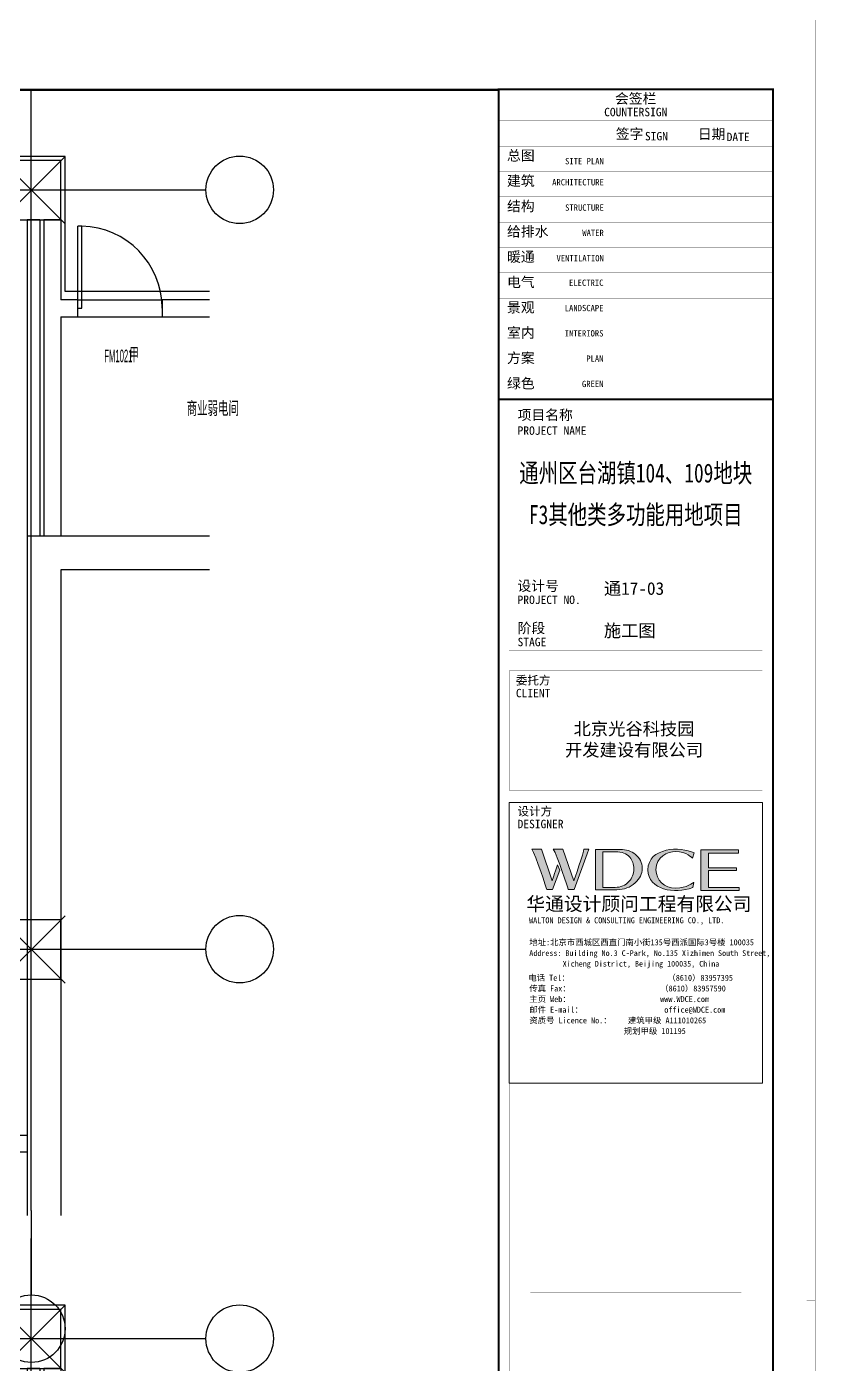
# Model space of a CAD drawing. Extents: x -253824 to 107923, y -224968 to 180578.
# Drawn here: x -179063 to -169721, y -44574 to -28721 of the extents above; entities that cross this region are included whole.
import ezdxf
from ezdxf.enums import TextEntityAlignment as Align

# ---------------------------------------------------------------- set-up
doc = ezdxf.new("R2010")
doc.units = 0
doc.header["$LTSCALE"] = 1000
doc.header["$MEASUREMENT"] = 0
doc.layers.get('0').update_dxf_attribs({"linetype": 'CONTINUOUS'})
doc.layers.get('Defpoints').update_dxf_attribs({"linetype": 'CONTINUOUS'})
for name, color, linetype in [('02-TEXT_房间', 7, 'CONTINUOUS'), ('A-SUR_面层', 191, 'CONTINUOUS'), ('A_STR-砌块墙', 121, 'CONTINUOUS'), ('A_STR-砼墙', 51, 'CONTINUOUS'), ('A_STR-砼柱', 51, 'CONTINUOUS'), ('ACS_COM_BZ', 3, 'CONTINUOUS'), ('AXIS', 3, 'CONTINUOUS'), ('AXIS_TEXT', 7, 'CONTINUOUS'), ('DOOR_FIRE', 220, 'CONTINUOUS'), ('DOOR_FIRE_TEXT', 7, 'CONTINUOUS'), ('DOTE', 1, 'CONTINUOUS')]:
    doc.layers.add(name, color=color, linetype=linetype)
doc.layers.add('04-不打印_辅助线', color=165, linetype='CONTINUOUS', plot=False)
doc.styles.add('_TCH_SPACE', font='ros.shx', dxfattribs={"width": 0.75, "height": 5, "bigfont": 'jd.shx'})
doc.styles.add('_TCH_WINDOW', font='ros.shx', dxfattribs={"width": 0.65, "height": 3.5, "bigfont": 'jd.shx'})
doc.styles.add('COMPLEX', font='COMPLEX')
doc.styles.add('图签信息$0$hwxh', font='STXIHEI.TTF')
doc.styles.add('图签信息$0$华文细黑', font='STXIHEI.TTF', dxfattribs={"height": 10})

# ---------------------------------------------------------------- blocks, each defined once
blk = doc.blocks.new('图框-A1')
for points, const_width in [([(0, 0), (841, 0), (841, 594), (0, 594)], 0.05), ([(766, 584), (25, 584), (25, 10), (766, 10)], 0.5)]:
    blk.add_lwpolyline(points, close=True, dxfattribs=dict(const_width=const_width))
at = {"const_width": 0.05}
blk.add_lwpolyline([(841, 297), (839, 297)], dxfattribs=at)
blk = doc.blocks.new('图签信息$0$logo2')
h = blk.add_hatch(color=7)
h.paths.add_polyline_path([(19.02, -7.36), (15.84, -7.36), (15.84, -3.97), (18.97, -3.97), (18.97, -4.24), (16.46, -4.24), (16.46, -5.45), (18.81, -5.45), (18.81, -5.69), (16.47, -5.69), (16.47, -7.12), (19.02, -7.12)])
edge = h.paths.add_edge_path()
edge.add_spline(control_points=[(15.26, -4.21), (15.26, -4.21), (15.13, -4.65), (15.13, -4.65), (15.13, -4.65), (14.62, -4.1), (13.73, -4.1), (13.04, -4.1), (12.07, -4.54), (12.08, -5.62), (12.08, -6.49), (12.77, -7.16), (13.73, -7.17), (14.66, -7.17), (15.23, -6.68), (15.23, -6.68), (15.23, -6.68), (15.16, -7.11), (15.16, -7.11), (13.63, -7.7), (11.42, -7.29), (11.41, -5.64), (11.4, -3.72), (14.16, -3.66), (15.26, -4.21)], knot_values=[0, 0, 0, 0, 1, 1, 1, 2, 2, 2, 3, 3, 3, 4, 4, 4, 5, 5, 5, 6, 6, 6, 7, 7, 7, 8, 8, 8, 8], degree=3, periodic=0)
edge = h.paths.add_edge_path(flags=16)
edge.add_spline(control_points=[(10.23, -5.57), (10.23, -5.16), (10.12, -4.83), (9.9, -4.58), (9.63, -4.27), (9.23, -4.12), (8.69, -4.12), (8.69, -4.12), (7.64, -4.12), (7.64, -4.12), (7.64, -4.12), (7.64, -7.1), (7.64, -7.1), (7.64, -7.1), (8.66, -7.1), (8.66, -7.1), (9.13, -7.1), (9.52, -6.93), (9.82, -6.6), (10.09, -6.31), (10.23, -5.96), (10.23, -5.57)], knot_values=[0, 0, 0, 0, 1, 1, 1, 2, 2, 2, 3, 3, 3, 4, 4, 4, 5, 5, 5, 6, 6, 6, 7, 7, 7, 7], degree=3, periodic=0)
edge = h.paths.add_edge_path()
edge.add_spline(control_points=[(10.92, -5.51), (10.92, -5.96), (10.72, -6.37), (10.34, -6.72), (9.92, -7.1), (9.41, -7.29), (8.82, -7.29), (8.82, -7.29), (7.03, -7.29), (7.03, -7.29), (7.03, -7.29), (7.03, -3.92), (7.03, -3.92), (7.03, -3.92), (9.1, -3.92), (9.1, -3.92), (9.59, -3.92), (10.01, -4.06), (10.36, -4.34), (10.73, -4.64), (10.92, -5.03), (10.92, -5.51)], knot_values=[0, 0, 0, 0, 1, 1, 1, 2, 2, 2, 3, 3, 3, 4, 4, 4, 5, 5, 5, 6, 6, 6, 7, 7, 7, 7], degree=3, periodic=0)
at = {"lineweight": 0}
blk.add_lwpolyline([(19.02, -7.36), (15.84, -7.36), (15.84, -3.97), (18.97, -3.97), (18.97, -4.24), (16.46, -4.24), (16.46, -5.45), (18.81, -5.45), (18.81, -5.69), (16.47, -5.69), (16.47, -7.12), (19.02, -7.12), (19.02, -7.36)], dxfattribs=at)
for points, knots in [([(10.92, -5.51), (10.92, -5.96), (10.72, -6.37), (10.34, -6.72), (9.92, -7.1), (9.41, -7.29), (8.82, -7.29), (8.82, -7.29), (7.03, -7.29), (7.03, -7.29), (7.03, -7.29), (7.03, -3.92), (7.03, -3.92), (7.03, -3.92), (9.1, -3.92), (9.1, -3.92), (9.59, -3.92), (10.01, -4.06), (10.36, -4.34), (10.73, -4.64), (10.92, -5.03), (10.92, -5.51)], [0, 0, 0, 0, 1, 1, 1, 2, 2, 2, 3, 3, 3, 4, 4, 4, 5, 5, 5, 6, 6, 6, 7, 7, 7, 7]), ([(10.23, -5.57), (10.23, -5.16), (10.12, -4.83), (9.9, -4.58), (9.63, -4.27), (9.23, -4.12), (8.69, -4.12), (8.69, -4.12), (7.64, -4.12), (7.64, -4.12), (7.64, -4.12), (7.64, -7.1), (7.64, -7.1), (7.64, -7.1), (8.66, -7.1), (8.66, -7.1), (9.13, -7.1), (9.52, -6.93), (9.82, -6.6), (10.09, -6.31), (10.23, -5.96), (10.23, -5.57)], [0, 0, 0, 0, 1, 1, 1, 2, 2, 2, 3, 3, 3, 4, 4, 4, 5, 5, 5, 6, 6, 6, 7, 7, 7, 7]), ([(15.26, -4.21), (15.26, -4.21), (15.13, -4.65), (15.13, -4.65), (15.13, -4.65), (14.62, -4.1), (13.73, -4.1), (13.04, -4.1), (12.07, -4.54), (12.08, -5.62), (12.08, -6.49), (12.77, -7.16), (13.73, -7.17), (14.66, -7.17), (15.23, -6.68), (15.23, -6.68), (15.23, -6.68), (15.16, -7.11), (15.16, -7.11), (13.63, -7.7), (11.42, -7.29), (11.41, -5.64), (11.4, -3.72), (14.16, -3.66), (15.26, -4.21)], [0, 0, 0, 0, 1, 1, 1, 2, 2, 2, 3, 3, 3, 4, 4, 4, 5, 5, 5, 6, 6, 6, 7, 7, 7, 8, 8, 8, 8])]:
    blk.add_open_spline(points, degree=3, knots=knots, dxfattribs=at)
blk = doc.blocks.new('图签信息$0$logo1')
h = blk.add_hatch(color=8)
edge = h.paths.add_edge_path()
edge.add_spline(control_points=[(3.86, -5.21), (3.63, -5.88), (3.39, -6.56), (3.39, -6.56), (3.39, -6.56), (2.5, -3.91), (2.5, -3.91), (2.5, -3.91), (1.8, -3.91), (1.69, -3.91), (2.02, -4.39), (2.95, -7.27), (2.95, -7.27), (2.95, -7.27), (3.44, -7.27), (3.44, -7.27), (3.44, -7.27), (4.03, -5.66), (4.03, -5.66), (4.03, -5.66), (3.86, -5.21), (3.86, -5.21)], knot_values=[0, 0, 0, 0, 1, 1, 1, 2, 2, 2, 3, 3, 3, 4, 4, 4, 5, 5, 5, 6, 6, 6, 7, 7, 7, 7], degree=3, periodic=0)
h = blk.add_hatch(color=7)
edge = h.paths.add_edge_path()
edge.add_spline(control_points=[(6.04, -3.91), (6.09, -4.1), (5.2, -6.56), (5.2, -6.56), (5.2, -6.56), (4.3, -3.91), (4.3, -3.91), (4.3, -3.91), (3.6, -3.91), (3.49, -3.91), (3.82, -4.39), (4.75, -7.27), (4.75, -7.27), (4.75, -7.27), (5.24, -7.27), (5.24, -7.27), (5.24, -7.27), (6.33, -4.3), (6.33, -4.3), (6.33, -4.3), (6.48, -3.91), (6.48, -3.91), (6.48, -3.91), (6.21, -3.91), (6.04, -3.91)], knot_values=[0, 0, 0, 0, 1, 1, 1, 2, 2, 2, 3, 3, 3, 4, 4, 4, 5, 5, 5, 6, 6, 6, 7, 7, 7, 8, 8, 8, 8], degree=3, periodic=0)
at = {"color": 8, "lineweight": 0}
blk.add_open_spline([(3.86, -5.21), (3.63, -5.88), (3.39, -6.56), (3.39, -6.56), (3.39, -6.56), (2.5, -3.91), (2.5, -3.91), (2.5, -3.91), (1.8, -3.91), (1.69, -3.91), (2.02, -4.39), (2.95, -7.27), (2.95, -7.27), (2.95, -7.27), (3.44, -7.27), (3.44, -7.27), (3.44, -7.27), (4.03, -5.66), (4.03, -5.66), (4.03, -5.66), (3.86, -5.21), (3.86, -5.21)], degree=3, knots=[0, 0, 0, 0, 1, 1, 1, 2, 2, 2, 3, 3, 3, 4, 4, 4, 5, 5, 5, 6, 6, 6, 7, 7, 7, 7], dxfattribs=at)
at = {"lineweight": 0}
blk.add_open_spline([(6.04, -3.91), (6.09, -4.1), (5.2, -6.56), (5.2, -6.56), (5.2, -6.56), (4.3, -3.91), (4.3, -3.91), (4.3, -3.91), (3.6, -3.91), (3.49, -3.91), (3.82, -4.39), (4.75, -7.27), (4.75, -7.27), (4.75, -7.27), (5.24, -7.27), (5.24, -7.27), (5.24, -7.27), (6.33, -4.3), (6.33, -4.3), (6.33, -4.3), (6.48, -3.91), (6.48, -3.91), (6.48, -3.91), (6.21, -3.91), (6.04, -3.91)], degree=3, knots=[0, 0, 0, 0, 1, 1, 1, 2, 2, 2, 3, 3, 3, 4, 4, 4, 5, 5, 5, 6, 6, 6, 7, 7, 7, 8, 8, 8, 8], dxfattribs=at)
blk.add_blockref('图签信息$0$logo2', (0, 0))
blk = doc.blocks.new('图签信息$0$时间-logo')
at = {"layer": 'Defpoints', "lineweight": 0}
blk.add_lwpolyline([(0, -23.46), (-21.17, -23.46), (-21.17, 0), (0, 0), (0, -23.46)], dxfattribs=at)
blk.add_blockref('图签信息$0$logo1', (-20.97, 0))
at = {"style": '图签信息$0$hwxh'}
for s, height, p in [('华通设计顾问工程有限公司 ', 1.15, (-19.73, -9.05)), ('WALTON DESIGN & CONSULTING ENGINEERING CO., LTD.', 0.5, (-19.5, -10.1)), ('地址:北京市西城区西直门南小街135号西派国际3号楼 100035', 0.5, (-19.48, -11.94)), ('Address: Building No.3 C-Park, No.135 Xizhimen South Street, ', 0.47, (-19.48, -12.83)), ('Xicheng District, Beijing 100035, China ', 0.47, (-16.69, -13.72)), ('电话 Tel：                        （8610）83957395 ', 0.5, (-19.56, -14.91)), ('传真 Fax：                      （8610）83957590 ', 0.5, (-19.48, -15.8)), ('主页 Web：                      www.WDCE.com ', 0.5, (-19.48, -16.69)), ('资质号 Licence No.：    建筑甲级 A111010265 ', 0.5, (-19.48, -18.47)), ('邮件 E-mail：                    office@WDCE.com ', 0.5, (-19.48, -17.58)), ('   规划甲级 101195', 0.5, (-12.6, -19.36))]:
    blk.add_text(s, height=height, dxfattribs=at).set_placement(p)
blk = doc.blocks.new('图签信息')
at = {"const_width": 0.5}
for points in [[(-65, 574), (-65, 500.5), (0, 500.5), (0, 574)], [(-65, 0), (0, 0), (0, 500.5), (-65, 500.5)]]:
    blk.add_lwpolyline(points, close=True, dxfattribs=at)
at = {"const_width": 0.05}
for points in [[(-65, 566.5), (0, 566.5)], [(-39.14, 566.5), (-39.14, 500.5)], [(-19.1, 566.5), (-19.1, 500.5)], [(-65, 560.5), (0, 560.5)], [(-65, 554.5), (0, 554.5)], [(-65, 548.5), (0, 548.5)], [(-65, 542.5), (0, 542.5)], [(-65, 536.5), (0, 536.5)], [(-65, 530.5), (0, 530.5)], [(-65, 524.5), (0, 524.5)], [(-65, 518.5), (0, 518.5)], [(-65, 512.5), (0, 512.5)], [(-65, 512.5), (0, 512.5)], [(-65, 506.5), (0, 506.5)], [(-65, 500.5), (0, 500.5)], [(-62.5, 450.87), (-2.5, 450.87)], [(-62.5, 440.87), (-2.5, 440.87)], [(-2.5, 407.85), (-2.5, 436.12), (-62.5, 436.12), (-62.5, 407.85)], [(-62.5, 407.85), (-2.5, 407.85)], [(-62.5, 404.92), (-62.5, 227.83)], [(-62.5, 404.92), (-2.5, 404.92)], [(-62.5, 227.83), (-2.5, 227.83), (-2.5, 404.92)], [(-57.5, 338.36), (-7.5, 338.36)], [(-57.5, 288.83), (-7.5, 288.83)]]:
    blk.add_lwpolyline(points, dxfattribs=at)
at = {"ltscale": 0.001, "xscale": 2.834689937531525, "yscale": 2.834689937531525, "zscale": 2.834689937531525}
blk.add_blockref('图签信息$0$时间-logo', (-2.5, 404.92), dxfattribs=at)
at = {"style": '图签信息$0$华文细黑'}
for s, height, p in [('会签栏', 2.4, (-32.5, 573)), ('COUNTERSIGN', 2, (-32.5, 569.6))]:
    blk.add_text(s, height=height, dxfattribs=at).set_placement(p, align=Align.TOP_CENTER)
for s, height, p in [('签字', 2.4, (-37.22, 564.63)), ('日期', 2.4, (-17.79, 564.58)), ('SIGN', 2, (-30.32, 563.88)), ('DATE', 2, (-10.96, 563.7)), ('总图', 2.4, (-63, 559.5)), ('建筑', 2.4, (-63, 553.5)), ('结构', 2.4, (-63, 547.5)), ('给排水', 2.4, (-63, 541.5)), ('暖通', 2.4, (-63, 535.5)), ('电气', 2.4, (-63, 529.5)), ('景观', 2.4, (-63, 523.5)), ('室内', 2.4, (-63, 517.5)), ('方案', 2.4, (-63, 511.5)), ('绿色', 2.4, (-63, 505.5)), ('项目名称', 2.4, (-60.5, 498)), ('PROJECT NAME', 2, (-60.5, 494.08)), ('设计号', 2.4, (-60.54, 457.48)), ('PROJECT NO.', 2, (-60.5, 453.97)), ('阶段', 2.4, (-60.5, 447.47)), ('STAGE', 2, (-60.5, 443.97)), ('委托方', 2, (-60.9, 434.86)), ('CLIENT', 2, (-60.9, 431.86)), ('设计方', 2, (-60.5, 403.83)), ('DESIGNER', 2, (-60.5, 400.83))]:
    blk.add_text(s, height=height, dxfattribs=at).set_placement(p, align=Align.TOP_LEFT)
for s, p in [('SITE PLAN', (-40.06, 557.7)), ('ARCHITECTURE', (-40.06, 552.7)), ('STRUCTURE', (-40.06, 546.7)), ('WATER', (-40.06, 540.7)), ('VENTILATION', (-40.06, 534.7)), ('ELECTRIC', (-40.14, 528.89)), ('LANDSCAPE', (-40.14, 522.89)), ('INTERIORS', (-40.14, 516.89)), ('PLAN', (-40.14, 510.89)), ('GREEN', (-40.14, 504.89))]:
    blk.add_text(s, height=1.5, dxfattribs=at).set_placement(p, align=Align.TOP_RIGHT)
at = {"color": 4, "style": '图签信息$0$华文细黑', "width": 0.75}
for s, p in [('通州区台湖镇104、109地块', (-32.5, 480.78)), ('F3其他类多功能用地项目', (-32.5, 470.91))]:
    blk.add_text(s, height=4.5, dxfattribs=at).set_placement(p, align=Align.CENTER)
at = {"color": 4, "ltscale": 0.001, "char_height": 3, "width": 58.4895, "style": '图签信息$0$华文细黑'}
for s, insert, attachment_point in [('通17-03', (-40.06, 455.51), 4), ('施工图', (-40.06, 445.51), 4), ('北京光谷科技园\\P开发建设有限公司', (-32.9, 419.71), 5)]:
    blk.add_mtext(s, dxfattribs=dict(at, insert=insert, attachment_point=attachment_point))
blk = doc.blocks.new('图签-A1')
at = {"color": 2}
blk.add_blockref('图签信息', (0, 0), dxfattribs=at)
blk = doc.blocks.new('_FZHK')
blk.add_lwpolyline([(-0.5, -0.5), (0.5, -0.5), (0.5, 0.5), (-0.5, 0.5)], close=True)
blk = doc.blocks.new('700x700方柱')
at = {"layer": '04-不打印_辅助线'}
for p, q in [((-400, -400), (400, 400)), ((-400, 400), (400, -400))]:
    blk.add_line(p, q, dxfattribs=at)
at = {"layer": 'A_STR-砼柱', "xscale": 700, "yscale": 700, "zscale": 700}
blk.add_blockref('_FZHK', (0, 0), dxfattribs=at)
blk = doc.blocks.new('_AXISO')
blk.add_circle((0, 0), 0.5)
at = {"layer": 'AXIS_TEXT', "style": 'COMPLEX', "width": 1.041667}
blk.add_attdef('A', text='', height=0.56, dxfattribs=at).set_placement((-0.25, -0.28), (0.25, -0.28), align=Align.FIT)
blk = doc.blocks.new('13')
at = {"layer": '04-不打印_辅助线'}
blk.add_lwpolyline([(8550, -1350), (6839, -1350), (6839, 250), (-61, 250)], dxfattribs=at)
at = {"layer": 'A-SUR_面层'}
blk.add_lwpolyline([(8550, -1350), (6839, -1350)], dxfattribs=at)
at = {"layer": 'A_STR-砌块墙'}
for p, q in [((39, 475), (-161, 475)), ((-161, 475), (-161, 100)), ((39, 50), (39, 475)), ((6089, 200), (6089, 0)), ((-161, 100), (-161, -9250)), ((39, 50), (6089, 50)), ((39, -150), (6089, -150)), ((39, -150), (39, -9050)), ((6389, -500), (6389, -4250)), ((6539, -500), (6389, -500)), ((6539, -500), (6539, -4250)), ((6589, -500), (6589, -1550)), ((6789, -500), (6589, -500)), ((6789, -500), (6789, -1450)), ((6589, -1550), (6589, -4250)), ((6989, -1450), (6789, -1450)), ((6989, -1650), (6989, -1450)), ((8550, -1450), (7989, -1450)), ((7989, -1450), (7989, -1650)), ((6789, -1650), (6989, -1650)), ((6789, -1650), (6789, -4250)), ((7989, -1650), (8550, -1650)), ((6539, -4250), (6389, -4250)), ((6789, -4250), (6589, -4250)), ((39, -9050), (439, -9050)), ((439, -9650), (439, -9050)), ((-161, -9250), (239, -9250)), ((239, -9250), (239, -9650)), ((239, -9650), (439, -9650)), ((439, -11150), (239, -11150)), ((239, -11150), (239, -11450)), ((439, -11350), (439, -11150)), ((439, -11350), (6389, -11350)), ((6389, -11350), (6389, -11550)), ((239, -11450), (239, -12305)), ((439, -11550), (6389, -11550)), ((439, -11550), (439, -12305))]:
    blk.add_line(p, q, dxfattribs=at)
at = {"layer": 'A_STR-砼墙'}
for p, q in [((6389, -4250), (6389, -4650)), ((6789, -4250), (6389, -4250)), ((6789, -4250), (6789, -4250)), ((8550, -4250), (6789, -4250)), ((6389, -4650), (6389, -12305)), ((8550, -4650), (6789, -4650)), ((6789, -4650), (6789, -12305))]:
    blk.add_line(p, q, dxfattribs=at)
at = {"layer": 'AXIS'}
for p, q in [((7508, -146), (8508, -146)), ((7508, -9146), (8508, -9146)), ((6439, -12245), (6439, -13245))]:
    blk.add_line(p, q, dxfattribs=at)
at = {"layer": 'DOOR_FIRE'}
for p, q in [((7039, -575), (6989, -575)), ((6989, -1550), (6989, -575)), ((7039, -1550), (7039, -575)), ((6989, -1450), (7989, -1450)), ((6989, -1550), (7039, -1550)), ((6989, -1650), (7989, -1650)), ((339, -9650), (-392, -9650)), ((-392, -9688), (-392, -9650)), ((339, -9650), (339, -9688)), ((339, -9688), (-392, -9688)), ((339, -11113), (-392, -11113)), ((-392, -11113), (-392, -11150)), ((339, -11150), (-392, -11150)), ((339, -11150), (339, -11113))]:
    blk.add_line(p, q, dxfattribs=at)
for centre, radius, start, end in [((7014, -1550), 975, 0, 88.5307), ((339, -9669), 731, 181.4693, 270), ((339, -11131), 731, 90, 178.5307)]:
    blk.add_arc(centre, radius, start, end, dxfattribs=at)
at = {"layer": 'DOTE'}
for p, q in [((6439, -12245), (6439, 1039)), ((7508, -150), (-800, -150)), ((7508, -9150), (-800, -9150))]:
    blk.add_line(p, q, dxfattribs=at)
at = {"layer": 'A_STR-砼柱'}
for p in [(6439, -150), (6439, -9150)]:
    blk.add_blockref('700x700方柱', p, dxfattribs=at)
at = {"layer": 'AXIS', "xscale": 800, "yscale": 800, "zscale": 800, "rotation": 90}
for p in [(8908, -146), (8908, -9146)]:
    blk.add_blockref('_AXISO', p, dxfattribs=at)
at = {"layer": 'AXIS', "xscale": 800, "yscale": 800, "zscale": 800}
blk.add_blockref('_AXISO', (6439, -13645), dxfattribs=at)
at = {"layer": '02-TEXT_房间', "color": 1, "style": '_TCH_SPACE', "width": 0.75}
blk.add_text('商业弱电间', height=173.6, dxfattribs=at).set_placement((8280, -2827))
at = {"layer": '02-TEXT_房间', "color": 6, "style": '_TCH_SPACE'}
for s, height, width, p in [('13#', 148.8, 0.529412, (2610, -5212)), ('空调水泵房', 173.6, 0.75, (2812, -5212)), ('热力小室', 173.6, 0.75, (2887, -5884)), ('13#', 148.8, 0.529412, (2684, -5884))]:
    blk.add_text(s, height=height, dxfattribs=dict(at, width=width)).set_placement(p)
at = {"layer": 'DOOR_FIRE_TEXT', "style": '_TCH_WINDOW'}
for s, height, width, p in [('FM1021', 148.8, 0.458824, (7303, -2189)), ('甲', 174, 0.65, (7600, -2189))]:
    blk.add_text(s, height=height, dxfattribs=dict(at, width=width)).set_placement(p)
for s, height, width, p in [('甲', 174, 0.65, (802, -10262)), ('FGM1521', 148.8, 0.458824, (802, -10610))]:
    blk.add_text(s, height=height, rotation=90, dxfattribs=dict(at, width=width)).set_placement(p)

msp = doc.modelspace()

# ---------------------------------------------------------------- block references
at = {"xscale": 50, "yscale": 50, "zscale": 50}
for name, p in [('图框-A1', (-211773, -28969)), ('图框-A1', (-211773, -58669)), ('图签-A1', (-170223, -58162))]:
    msp.add_blockref(name, p, dxfattribs=at)
at = {"layer": 'ACS_COM_BZ'}
for p in [(-185448, -30508), (-185448, -30508), (-185448, -44124)]:
    msp.add_blockref('13', p, dxfattribs=at)

doc.saveas('drawing.dxf')
